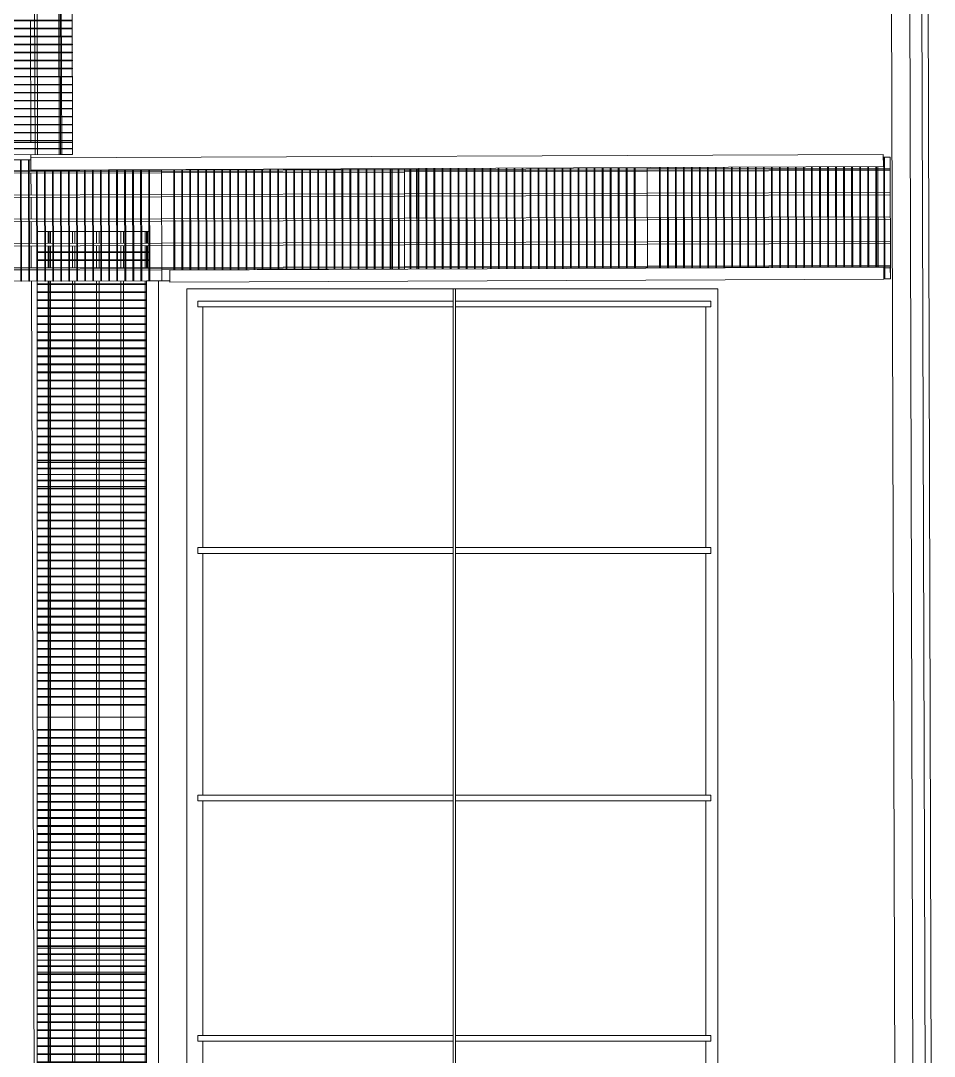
# Model space of a CAD drawing. Header units: metres. Extents: x 3 to 183, y -124 to 10.
# Drawn here: x 38.848 to 42.61, y -107.822 to -103.558 of the extents above; entities that cross this region are included whole.
import ezdxf

# ---------------------------------------------------------------- set-up
doc = ezdxf.new("R2010")
doc.units = ezdxf.units.M
for name, color, linetype, lineweight in [('A-FLOR-HRAL', 7, 'Continuous', 9), ('A-GENM', 7, 'Continuous', 9), ('A-WALL', 7, 'Continuous', 9), ('M-EQPM', 7, 'Continuous', 9)]:
    doc.layers.add(name, color=color, linetype=linetype, lineweight=lineweight)

# ---------------------------------------------------------------- blocks, each defined once
blk = doc.blocks.new('M_RVR_Grating - 0_50 x 1_00-V16-NFONDO-ESTANQUE EXT')
at = {"layer": 'A-GENM', "color": 253, "true_color": 0xaaaaaa}
for p, q in [((-0.45, 0.25), (-0.5, 0.25)), ((-0.5, 0.25), (-0.5, -0.2)), ((0.5, 0.25), (-0.5, 0.25)), ((-0.5, 0.25), (-0.5, 0.2)), ((-0.447, 0.25), (-0.45, 0.25)), ((-0.45, 0.25), (-0.45, -0.2)), ((-0.45, -0.2), (-0.45, 0.25)), ((-0.447, -0.2), (-0.447, 0.25)), ((-0.414, 0.25), (-0.417, 0.25)), ((-0.417, 0.25), (-0.417, -0.2)), ((-0.414, -0.2), (-0.414, 0.25)), ((-0.381, 0.25), (-0.384, 0.25)), ((-0.384, 0.25), (-0.384, -0.2)), ((-0.381, -0.2), (-0.381, 0.25)), ((-0.348, 0.25), (-0.351, 0.25)), ((-0.351, 0.25), (-0.351, -0.2)), ((-0.348, -0.2), (-0.348, 0.25)), ((-0.315, 0.25), (-0.318, 0.25)), ((-0.318, 0.25), (-0.318, -0.2)), ((-0.315, -0.2), (-0.315, 0.25)), ((-0.282, 0.25), (-0.285, 0.25)), ((-0.285, 0.25), (-0.285, -0.2)), ((-0.282, -0.2), (-0.282, 0.25)), ((-0.249, 0.25), (-0.252, 0.25)), ((-0.252, 0.25), (-0.252, -0.2)), ((-0.249, -0.2), (-0.249, 0.25)), ((-0.216, 0.25), (-0.219, 0.25)), ((-0.219, 0.25), (-0.219, -0.2)), ((-0.216, -0.2), (-0.216, 0.25)), ((-0.183, 0.25), (-0.186, 0.25)), ((-0.186, 0.25), (-0.186, -0.2)), ((-0.183, -0.2), (-0.183, 0.25)), ((-0.15, 0.25), (-0.153, 0.25)), ((-0.153, 0.25), (-0.153, -0.2)), ((-0.15, -0.2), (-0.15, 0.25)), ((-0.117, 0.25), (-0.12, 0.25)), ((-0.12, 0.25), (-0.12, -0.2)), ((-0.117, -0.2), (-0.117, 0.25)), ((-0.084, 0.25), (-0.087, 0.25)), ((-0.087, 0.25), (-0.087, -0.2)), ((-0.084, -0.2), (-0.084, 0.25)), ((-0.051, 0.25), (-0.054, 0.25)), ((-0.054, 0.25), (-0.054, -0.2)), ((-0.051, -0.2), (-0.051, 0.25)), ((-0.018, 0.25), (-0.021, 0.25)), ((-0.021, 0.25), (-0.021, -0.2)), ((-0.018, -0.2), (-0.018, 0.25)), ((0.015, 0.25), (0.012, 0.25)), ((0.012, 0.25), (0.012, -0.2)), ((0.015, -0.2), (0.015, 0.25)), ((0.048, 0.25), (0.045, 0.25)), ((0.045, 0.25), (0.045, -0.2)), ((0.048, -0.2), (0.048, 0.25)), ((0.081, 0.25), (0.078, 0.25)), ((0.078, 0.25), (0.078, -0.2)), ((0.081, -0.2), (0.081, 0.25)), ((0.114, 0.25), (0.111, 0.25)), ((0.111, 0.25), (0.111, -0.2)), ((0.114, -0.2), (0.114, 0.25)), ((0.147, 0.25), (0.144, 0.25)), ((0.144, 0.25), (0.144, -0.2)), ((0.147, -0.2), (0.147, 0.25)), ((0.18, 0.25), (0.177, 0.25)), ((0.177, 0.25), (0.177, -0.2)), ((0.18, -0.2), (0.18, 0.25)), ((0.213, 0.25), (0.21, 0.25)), ((0.21, 0.25), (0.21, -0.2)), ((0.213, -0.2), (0.213, 0.25)), ((0.246, 0.25), (0.243, 0.25)), ((0.243, 0.25), (0.243, -0.2)), ((0.246, -0.2), (0.246, 0.25)), ((0.279, 0.25), (0.276, 0.25)), ((0.276, 0.25), (0.276, -0.2)), ((0.279, -0.2), (0.279, 0.25)), ((0.312, 0.25), (0.309, 0.25)), ((0.309, 0.25), (0.309, -0.2)), ((0.312, -0.2), (0.312, 0.25)), ((0.345, 0.25), (0.342, 0.25)), ((0.342, 0.25), (0.342, -0.2)), ((0.345, -0.2), (0.345, 0.25)), ((0.378, 0.25), (0.375, 0.25)), ((0.375, 0.25), (0.375, -0.2)), ((0.378, -0.2), (0.378, 0.25)), ((0.411, 0.25), (0.408, 0.25)), ((0.408, 0.25), (0.408, -0.2)), ((0.411, -0.2), (0.411, 0.25)), ((0.444, 0.25), (0.441, 0.25)), ((0.441, 0.25), (0.441, -0.2)), ((0.444, -0.2), (0.444, 0.25)), ((0.5, 0.25), (0.45, 0.25)), ((0.45, 0.25), (0.45, -0.2)), ((0.477, 0.25), (0.474, 0.25)), ((0.474, 0.25), (0.474, -0.2)), ((0.477, -0.2), (0.477, 0.25)), ((0.5, -0.2), (0.5, 0.25)), ((0.5, 0.2), (0.5, 0.25)), ((0.5, 0.205), (-0.5, 0.205)), ((-0.5, 0.2), (0.5, 0.2)), ((-0.5, 0.195), (0.5, 0.195)), ((0.5, 0.105), (-0.5, 0.105)), ((-0.5, 0.095), (0.5, 0.095)), ((0.5, 0.005), (-0.5, 0.005)), ((-0.5, -0.005), (0.5, -0.005)), ((0.5, -0.095), (-0.5, -0.095)), ((-0.5, -0.105), (0.5, -0.105)), ((0.5, -0.195), (-0.5, -0.195))]:
    blk.add_line(p, q, dxfattribs=at)
blk = doc.blocks.new('M_RVR_Grating - 0_50 x 1_00-V17-NFONDO-ESTANQUE EXT')
at = {"layer": 'A-GENM', "color": 253, "true_color": 0xaaaaaa}
for p, q in [((-0.45, 0.25), (-0.5, 0.25)), ((-0.5, 0.25), (-0.5, -0.2)), ((0.5, 0.25), (-0.5, 0.25)), ((-0.5, 0.25), (-0.5, 0.2)), ((-0.447, 0.25), (-0.45, 0.25)), ((-0.45, 0.25), (-0.45, -0.2)), ((-0.45, -0.2), (-0.45, 0.25)), ((-0.447, -0.2), (-0.447, 0.25)), ((-0.414, 0.25), (-0.417, 0.25)), ((-0.417, 0.25), (-0.417, -0.2)), ((-0.414, -0.2), (-0.414, 0.25)), ((-0.381, 0.25), (-0.384, 0.25)), ((-0.384, 0.25), (-0.384, -0.2)), ((-0.381, -0.2), (-0.381, 0.25)), ((-0.348, 0.25), (-0.351, 0.25)), ((-0.351, 0.25), (-0.351, -0.2)), ((-0.348, -0.2), (-0.348, 0.25)), ((-0.315, 0.25), (-0.318, 0.25)), ((-0.318, 0.25), (-0.318, -0.2)), ((-0.315, -0.2), (-0.315, 0.25)), ((-0.282, 0.25), (-0.285, 0.25)), ((-0.285, 0.25), (-0.285, -0.2)), ((-0.282, -0.2), (-0.282, 0.25)), ((-0.249, 0.25), (-0.252, 0.25)), ((-0.252, 0.25), (-0.252, -0.2)), ((-0.249, -0.2), (-0.249, 0.25)), ((-0.216, 0.25), (-0.219, 0.25)), ((-0.219, 0.25), (-0.219, -0.2)), ((-0.216, -0.2), (-0.216, 0.25)), ((-0.183, 0.25), (-0.186, 0.25)), ((-0.186, 0.25), (-0.186, -0.2)), ((-0.183, -0.2), (-0.183, 0.25)), ((-0.15, 0.25), (-0.153, 0.25)), ((-0.153, 0.25), (-0.153, -0.2)), ((-0.15, -0.2), (-0.15, 0.25)), ((-0.117, 0.25), (-0.12, 0.25)), ((-0.12, 0.25), (-0.12, -0.2)), ((-0.117, -0.2), (-0.117, 0.25)), ((-0.084, 0.25), (-0.087, 0.25)), ((-0.087, 0.25), (-0.087, -0.2)), ((-0.084, -0.2), (-0.084, 0.25)), ((-0.051, 0.25), (-0.054, 0.25)), ((-0.054, 0.25), (-0.054, -0.2)), ((-0.051, -0.2), (-0.051, 0.25)), ((-0.018, 0.25), (-0.021, 0.25)), ((-0.021, 0.25), (-0.021, -0.2)), ((-0.018, -0.2), (-0.018, 0.25)), ((0.015, 0.25), (0.012, 0.25)), ((0.012, 0.25), (0.012, -0.2)), ((0.015, -0.2), (0.015, 0.25)), ((0.048, 0.25), (0.045, 0.25)), ((0.045, 0.25), (0.045, -0.2)), ((0.048, -0.2), (0.048, 0.25)), ((0.081, 0.25), (0.078, 0.25)), ((0.078, 0.25), (0.078, -0.2)), ((0.081, -0.2), (0.081, 0.25)), ((0.114, 0.25), (0.111, 0.25)), ((0.111, 0.25), (0.111, -0.2)), ((0.114, -0.2), (0.114, 0.25)), ((0.147, 0.25), (0.144, 0.25)), ((0.144, 0.25), (0.144, -0.2)), ((0.147, -0.2), (0.147, 0.25)), ((0.18, 0.25), (0.177, 0.25)), ((0.177, 0.25), (0.177, -0.2)), ((0.18, -0.2), (0.18, 0.25)), ((0.213, 0.25), (0.21, 0.25)), ((0.21, 0.25), (0.21, -0.2)), ((0.213, -0.2), (0.213, 0.25)), ((0.246, 0.25), (0.243, 0.25)), ((0.243, 0.25), (0.243, -0.2)), ((0.246, -0.2), (0.246, 0.25)), ((0.279, 0.25), (0.276, 0.25)), ((0.276, 0.25), (0.276, -0.2)), ((0.279, -0.2), (0.279, 0.25)), ((0.312, 0.25), (0.309, 0.25)), ((0.309, 0.25), (0.309, -0.2)), ((0.312, -0.2), (0.312, 0.25)), ((0.345, 0.25), (0.342, 0.25)), ((0.342, 0.25), (0.342, -0.2)), ((0.345, -0.2), (0.345, 0.25)), ((0.378, 0.25), (0.375, 0.25)), ((0.375, 0.25), (0.375, -0.2)), ((0.378, -0.2), (0.378, 0.25)), ((0.411, 0.25), (0.408, 0.25)), ((0.408, 0.25), (0.408, -0.2)), ((0.411, -0.2), (0.411, 0.25)), ((0.444, 0.25), (0.441, 0.25)), ((0.441, 0.25), (0.441, -0.2)), ((0.444, -0.2), (0.444, 0.25)), ((0.5, 0.25), (0.45, 0.25)), ((0.45, 0.25), (0.45, -0.2)), ((0.477, 0.25), (0.474, 0.25)), ((0.474, 0.25), (0.474, -0.2)), ((0.477, -0.2), (0.477, 0.25)), ((0.5, -0.2), (0.5, 0.25)), ((0.5, 0.2), (0.5, 0.25)), ((0.5, 0.205), (-0.5, 0.205)), ((-0.5, 0.2), (0.5, 0.2)), ((-0.5, 0.195), (0.5, 0.195)), ((0.5, 0.105), (-0.5, 0.105)), ((-0.5, 0.095), (0.5, 0.095)), ((0.5, 0.005), (-0.5, 0.005)), ((-0.5, -0.005), (0.5, -0.005)), ((0.5, -0.095), (-0.5, -0.095)), ((-0.5, -0.105), (0.5, -0.105)), ((0.5, -0.195), (-0.5, -0.195))]:
    blk.add_line(p, q, dxfattribs=at)
blk = doc.blocks.new('M_RVR_Grating - 0_50 x 1_00-V18-NFONDO-ESTANQUE EXT')
at = {"layer": 'A-GENM', "color": 253, "true_color": 0xaaaaaa}
for p, q in [((-0.5, 0.2), (-0.5, -0.25)), ((-0.5, 0.195), (0.5, 0.195)), ((-0.45, 0.2), (-0.45, -0.25)), ((-0.45, -0.25), (-0.45, 0.2)), ((-0.447, -0.25), (-0.447, 0.2)), ((-0.417, 0.2), (-0.417, -0.25)), ((-0.414, -0.25), (-0.414, 0.2)), ((-0.384, 0.2), (-0.384, -0.25)), ((-0.381, -0.25), (-0.381, 0.2)), ((-0.351, 0.2), (-0.351, -0.25)), ((-0.348, -0.25), (-0.348, 0.2)), ((-0.318, 0.2), (-0.318, -0.25)), ((-0.315, -0.25), (-0.315, 0.2)), ((-0.285, 0.2), (-0.285, -0.25)), ((-0.282, -0.25), (-0.282, 0.2)), ((-0.252, 0.2), (-0.252, -0.25)), ((-0.249, -0.25), (-0.249, 0.2)), ((-0.219, 0.2), (-0.219, -0.25)), ((-0.216, -0.25), (-0.216, 0.2)), ((-0.186, 0.2), (-0.186, -0.25)), ((-0.183, -0.25), (-0.183, 0.2)), ((-0.153, 0.2), (-0.153, -0.25)), ((-0.15, -0.25), (-0.15, 0.2)), ((-0.12, 0.2), (-0.12, -0.25)), ((-0.117, -0.25), (-0.117, 0.2)), ((-0.087, 0.2), (-0.087, -0.25)), ((-0.084, -0.25), (-0.084, 0.2)), ((-0.054, 0.2), (-0.054, -0.25)), ((-0.051, -0.25), (-0.051, 0.2)), ((-0.021, 0.2), (-0.021, -0.25)), ((-0.018, -0.25), (-0.018, 0.2)), ((0.012, 0.2), (0.012, -0.25)), ((0.015, -0.25), (0.015, 0.2)), ((0.045, 0.2), (0.045, -0.25)), ((0.048, -0.25), (0.048, 0.2)), ((0.078, 0.2), (0.078, -0.25)), ((0.081, -0.25), (0.081, 0.2)), ((0.111, 0.2), (0.111, -0.25)), ((0.114, -0.25), (0.114, 0.2)), ((0.144, 0.2), (0.144, -0.25)), ((0.147, -0.25), (0.147, 0.2)), ((0.177, 0.2), (0.177, -0.25)), ((0.18, -0.25), (0.18, 0.2)), ((0.21, 0.2), (0.21, -0.25)), ((0.213, -0.25), (0.213, 0.2)), ((0.243, 0.2), (0.243, -0.25)), ((0.246, -0.25), (0.246, 0.2)), ((0.276, 0.2), (0.276, -0.25)), ((0.279, -0.25), (0.279, 0.2)), ((0.309, 0.2), (0.309, -0.25)), ((0.312, -0.25), (0.312, 0.2)), ((0.342, 0.2), (0.342, -0.25)), ((0.345, -0.25), (0.345, 0.2)), ((0.375, 0.2), (0.375, -0.25)), ((0.378, -0.25), (0.378, 0.2)), ((0.408, 0.2), (0.408, -0.25)), ((0.411, -0.25), (0.411, 0.2)), ((0.441, 0.2), (0.441, -0.25)), ((0.444, -0.25), (0.444, 0.2)), ((0.45, 0.2), (0.45, -0.25)), ((0.474, 0.2), (0.474, -0.25)), ((0.477, -0.25), (0.477, 0.2)), ((0.5, -0.25), (0.5, 0.2)), ((0.5, 0.105), (-0.5, 0.105)), ((-0.5, 0.095), (0.5, 0.095)), ((0.5, 0.005), (-0.5, 0.005)), ((-0.5, -0.005), (0.5, -0.005)), ((0.5, -0.095), (-0.5, -0.095)), ((-0.5, -0.105), (0.5, -0.105)), ((0.5, -0.195), (-0.5, -0.195)), ((0.5, -0.2), (-0.5, -0.2)), ((-0.5, -0.2), (-0.5, -0.25)), ((-0.5, -0.205), (0.5, -0.205)), ((0.5, -0.25), (0.5, -0.2)), ((-0.5, -0.25), (-0.45, -0.25)), ((-0.5, -0.25), (0.5, -0.25)), ((-0.45, -0.25), (-0.447, -0.25)), ((-0.417, -0.25), (-0.414, -0.25)), ((-0.384, -0.25), (-0.381, -0.25)), ((-0.351, -0.25), (-0.348, -0.25)), ((-0.318, -0.25), (-0.315, -0.25)), ((-0.285, -0.25), (-0.282, -0.25)), ((-0.252, -0.25), (-0.249, -0.25)), ((-0.219, -0.25), (-0.216, -0.25)), ((-0.186, -0.25), (-0.183, -0.25)), ((-0.153, -0.25), (-0.15, -0.25)), ((-0.12, -0.25), (-0.117, -0.25)), ((-0.087, -0.25), (-0.084, -0.25)), ((-0.054, -0.25), (-0.051, -0.25)), ((-0.021, -0.25), (-0.018, -0.25)), ((0.012, -0.25), (0.015, -0.25)), ((0.045, -0.25), (0.048, -0.25)), ((0.078, -0.25), (0.081, -0.25)), ((0.111, -0.25), (0.114, -0.25)), ((0.144, -0.25), (0.147, -0.25)), ((0.177, -0.25), (0.18, -0.25)), ((0.21, -0.25), (0.213, -0.25)), ((0.243, -0.25), (0.246, -0.25)), ((0.276, -0.25), (0.279, -0.25)), ((0.309, -0.25), (0.312, -0.25)), ((0.342, -0.25), (0.345, -0.25)), ((0.375, -0.25), (0.378, -0.25)), ((0.408, -0.25), (0.411, -0.25)), ((0.441, -0.25), (0.444, -0.25)), ((0.45, -0.25), (0.5, -0.25)), ((0.474, -0.25), (0.477, -0.25))]:
    blk.add_line(p, q, dxfattribs=at)
blk = doc.blocks.new('M_RVR_Grating - 0_50 x 1_00-V19-NFONDO-ESTANQUE EXT')
at = {"layer": 'A-GENM', "color": 253, "true_color": 0xaaaaaa}
for p, q in [((-0.5, 0.21), (-0.5, 0.18)), ((-0.5, 0.21), (-0.5, 0.2)), ((-0.4524, 0.205), (-0.5, 0.205)), ((-0.5, 0.2), (-0.4524, 0.2)), ((-0.5, 0.195), (-0.4523, 0.195)), ((-0.5, 0.177), (-0.5, 0.147)), ((-0.3524, 0.205), (-0.4428, 0.205)), ((-0.4428, 0.2), (-0.3524, 0.2)), ((-0.4428, 0.195), (-0.3523, 0.195)), ((-0.417, 0.2102), (-0.417, 0.1802)), ((-0.417, 0.1772), (-0.417, 0.1472)), ((-0.414, 0.1802), (-0.414, 0.2102)), ((-0.414, 0.1472), (-0.414, 0.1772)), ((-0.384, 0.2103), (-0.384, 0.1803)), ((-0.384, 0.1773), (-0.384, 0.1473)), ((-0.381, 0.1803), (-0.381, 0.2103)), ((-0.381, 0.1473), (-0.381, 0.1773)), ((-0.2975, 0.195), (0.5, 0.195)), ((-0.285, 0.2), (-0.285, -0.25)), ((-0.282, -0.25), (-0.282, 0.2)), ((-0.252, 0.2), (-0.252, -0.25)), ((-0.249, -0.25), (-0.249, 0.2)), ((-0.219, 0.2), (-0.219, -0.25)), ((-0.216, -0.25), (-0.216, 0.2)), ((-0.186, 0.2), (-0.186, -0.25)), ((-0.183, -0.25), (-0.183, 0.2)), ((-0.153, 0.2), (-0.153, -0.25)), ((-0.15, -0.25), (-0.15, 0.2)), ((-0.12, 0.2), (-0.12, -0.25)), ((-0.117, -0.25), (-0.117, 0.2)), ((-0.087, 0.2), (-0.087, -0.25)), ((-0.084, -0.25), (-0.084, 0.2)), ((-0.054, 0.2), (-0.054, -0.25)), ((-0.051, -0.25), (-0.051, 0.2)), ((-0.021, 0.2), (-0.021, -0.25)), ((-0.018, -0.25), (-0.018, 0.2)), ((0.012, 0.2), (0.012, -0.25)), ((0.015, -0.25), (0.015, 0.2)), ((0.045, 0.2), (0.045, -0.25)), ((0.048, -0.25), (0.048, 0.2)), ((0.078, 0.2), (0.078, -0.25)), ((0.081, -0.25), (0.081, 0.2)), ((0.111, 0.2), (0.111, -0.25)), ((0.114, -0.25), (0.114, 0.2)), ((0.144, 0.2), (0.144, -0.25)), ((0.147, -0.25), (0.147, 0.2)), ((0.177, 0.2), (0.177, -0.25)), ((0.18, -0.25), (0.18, 0.2)), ((0.21, 0.2), (0.21, -0.25)), ((0.213, -0.25), (0.213, 0.2)), ((0.243, 0.2), (0.243, -0.25)), ((0.246, -0.25), (0.246, 0.2)), ((0.276, 0.2), (0.276, -0.25)), ((0.279, -0.25), (0.279, 0.2)), ((0.309, 0.2), (0.309, -0.25)), ((0.312, -0.25), (0.312, 0.2)), ((0.342, 0.2), (0.342, -0.25)), ((0.345, -0.25), (0.345, 0.2)), ((0.375, 0.2), (0.375, -0.25)), ((0.378, -0.25), (0.378, 0.2)), ((0.408, 0.2), (0.408, -0.25)), ((0.411, -0.25), (0.411, 0.2)), ((0.441, 0.2), (0.441, -0.25)), ((0.444, -0.25), (0.444, 0.2)), ((0.45, 0.2), (0.45, -0.25)), ((0.474, 0.2), (0.474, -0.25)), ((0.477, -0.25), (0.477, 0.2)), ((0.5, -0.25), (0.5, 0.2)), ((-0.5, 0.144), (-0.5, 0.114)), ((-0.417, 0.1442), (-0.417, 0.1142)), ((-0.414, 0.1142), (-0.414, 0.1442)), ((-0.384, 0.1443), (-0.384, 0.1143)), ((-0.381, 0.1143), (-0.381, 0.1443)), ((-0.5, 0.111), (-0.5, 0.081)), ((-0.452, 0.105), (-0.5, 0.105)), ((-0.5, 0.095), (-0.452, 0.095)), ((-0.352, 0.105), (-0.4425, 0.105)), ((-0.4425, 0.095), (-0.352, 0.095)), ((-0.417, 0.1112), (-0.417, 0.0812)), ((-0.414, 0.0812), (-0.414, 0.1112)), ((-0.384, 0.1113), (-0.384, 0.0813)), ((-0.381, 0.0813), (-0.381, 0.1113)), ((0.5, 0.105), (-0.2973, 0.105)), ((-0.2973, 0.095), (0.5, 0.095)), ((-0.5, 0.078), (-0.5, 0.048)), ((-0.5, 0.045), (-0.5, 0.015)), ((-0.417, 0.0782), (-0.417, 0.0482)), ((-0.417, 0.0452), (-0.417, 0.0152)), ((-0.414, 0.0482), (-0.414, 0.0782)), ((-0.414, 0.0152), (-0.414, 0.0452)), ((-0.384, 0.0783), (-0.384, 0.0483)), ((-0.384, 0.0453), (-0.384, 0.0153)), ((-0.381, 0.0483), (-0.381, 0.0783)), ((-0.381, 0.0153), (-0.381, 0.0453)), ((-0.5, 0.012), (-0.5, -0.018)), ((-0.4517, 0.005), (-0.5, 0.005)), ((-0.3517, 0.005), (-0.4423, 0.005)), ((-0.417, 0.0122), (-0.417, -0.0178)), ((-0.414, -0.0178), (-0.414, 0.0122)), ((-0.384, 0.0123), (-0.384, -0.0177)), ((-0.381, -0.0177), (-0.381, 0.0123)), ((0.5, 0.005), (-0.297, 0.005)), ((-0.5, -0.005), (-0.4517, -0.005)), ((-0.5, -0.021), (-0.5, -0.051)), ((-0.4423, -0.005), (-0.3517, -0.005)), ((-0.417, -0.0208), (-0.417, -0.0508)), ((-0.414, -0.0508), (-0.414, -0.0208)), ((-0.384, -0.0207), (-0.384, -0.0507)), ((-0.381, -0.0507), (-0.381, -0.0207)), ((-0.297, -0.005), (0.5, -0.005)), ((-0.5, -0.054), (-0.5, -0.084)), ((-0.417, -0.0538), (-0.417, -0.0838)), ((-0.414, -0.0838), (-0.414, -0.0538)), ((-0.384, -0.0537), (-0.384, -0.0837)), ((-0.381, -0.0837), (-0.381, -0.0537)), ((-0.5, -0.087), (-0.5, -0.117)), ((-0.4514, -0.095), (-0.5, -0.095)), ((-0.5, -0.105), (-0.4514, -0.105)), ((-0.5, -0.12), (-0.5, -0.15)), ((-0.3514, -0.095), (-0.4421, -0.095)), ((-0.4421, -0.105), (-0.3514, -0.105)), ((-0.417, -0.0868), (-0.417, -0.1168)), ((-0.417, -0.1198), (-0.417, -0.1498)), ((-0.414, -0.1168), (-0.414, -0.0868)), ((-0.414, -0.1498), (-0.414, -0.1198)), ((-0.384, -0.0867), (-0.384, -0.1167)), ((-0.384, -0.1197), (-0.384, -0.1497)), ((-0.381, -0.1167), (-0.381, -0.0867)), ((-0.381, -0.1497), (-0.381, -0.1197)), ((0.5, -0.095), (-0.2967, -0.095)), ((-0.2967, -0.105), (0.5, -0.105)), ((-0.5, -0.153), (-0.5, -0.183)), ((-0.417, -0.1528), (-0.417, -0.1828)), ((-0.414, -0.1828), (-0.414, -0.1528)), ((-0.384, -0.1527), (-0.384, -0.1827)), ((-0.381, -0.1827), (-0.381, -0.1527)), ((-0.5, -0.186), (-0.5, -0.216)), ((-0.4511, -0.195), (-0.5, -0.195)), ((-0.451, -0.2), (-0.5, -0.2)), ((-0.5, -0.2), (-0.5, -0.216)), ((-0.5, -0.205), (-0.4513, -0.205)), ((-0.3511, -0.195), (-0.4419, -0.195)), ((-0.351, -0.2), (-0.4418, -0.2)), ((-0.4416, -0.205), (-0.3513, -0.205)), ((-0.417, -0.1858), (-0.417, -0.2158)), ((-0.414, -0.2158), (-0.414, -0.1858)), ((-0.384, -0.1857), (-0.384, -0.2157)), ((-0.381, -0.2157), (-0.381, -0.1857)), ((0.5, -0.195), (-0.2965, -0.195)), ((0.5, -0.2), (-0.2964, -0.2)), ((-0.2964, -0.205), (0.5, -0.205)), ((0.5, -0.25), (0.5, -0.2)), ((-0.5, -0.219), (-0.5, -0.249)), ((-0.5, -0.219), (-0.5, -0.249)), ((-0.417, -0.2188), (-0.417, -0.2488)), ((-0.414, -0.2488), (-0.414, -0.2188)), ((-0.384, -0.2187), (-0.384, -0.2487)), ((-0.381, -0.2487), (-0.381, -0.2187)), ((-0.2963, -0.25), (0.5, -0.25)), ((-0.285, -0.25), (-0.282, -0.25)), ((-0.252, -0.25), (-0.249, -0.25)), ((-0.219, -0.25), (-0.216, -0.25)), ((-0.186, -0.25), (-0.183, -0.25)), ((-0.153, -0.25), (-0.15, -0.25)), ((-0.12, -0.25), (-0.117, -0.25)), ((-0.087, -0.25), (-0.084, -0.25)), ((-0.054, -0.25), (-0.051, -0.25)), ((-0.021, -0.25), (-0.018, -0.25)), ((0.012, -0.25), (0.015, -0.25)), ((0.045, -0.25), (0.048, -0.25)), ((0.078, -0.25), (0.081, -0.25)), ((0.111, -0.25), (0.114, -0.25)), ((0.144, -0.25), (0.147, -0.25)), ((0.177, -0.25), (0.18, -0.25)), ((0.21, -0.25), (0.213, -0.25)), ((0.243, -0.25), (0.246, -0.25)), ((0.276, -0.25), (0.279, -0.25)), ((0.309, -0.25), (0.312, -0.25)), ((0.342, -0.25), (0.345, -0.25)), ((0.375, -0.25), (0.378, -0.25)), ((0.408, -0.25), (0.411, -0.25)), ((0.441, -0.25), (0.444, -0.25)), ((0.45, -0.25), (0.5, -0.25)), ((0.474, -0.25), (0.477, -0.25))]:
    blk.add_line(p, q, dxfattribs=at)
blk = doc.blocks.new('Railing - Railing-2148970-NFONDO-ESTANQUE EXT')
at = {"layer": 'A-FLOR-HRAL'}
for p, q in [((-114.1014, -64.7673), (-116.7428, -71.4973)), ((-116.6962, -71.5156), (-114.0549, -64.7856))]:
    blk.add_line(p, q, dxfattribs=at)
blk = doc.blocks.new('M_RVR_Grating - 0_50 x 1_00-V20-NFONDO-ESTANQUE EXT')
at = {"layer": 'A-GENM', "color": 253, "true_color": 0xaaaaaa}
for p, q in [((0.5, 0.25), (0.4726, 0.25)), ((0.5, 0.25), (0.4726, 0.25)), ((0.474, 0.25), (0.474, -0.25)), ((0.477, 0.25), (0.474, 0.25)), ((0.477, -0.25), (0.477, 0.25)), ((0.5, -0.25), (0.5, 0.25)), ((0.5, 0.2), (0.5, 0.25)), ((-0.5, 0.2106), (-0.5, -0.1994)), ((-0.5, 0.2106), (-0.5, 0.2)), ((0.5, 0.205), (-0.5, 0.205)), ((-0.5, 0.2), (0.5, 0.2)), ((-0.5, 0.195), (0.5, 0.195)), ((-0.45, 0.2109), (-0.45, -0.1995)), ((-0.45, -0.1995), (-0.45, 0.2109)), ((-0.447, -0.1996), (-0.447, 0.2109)), ((-0.417, 0.211), (-0.417, -0.1996)), ((-0.414, -0.1996), (-0.414, 0.211)), ((-0.384, 0.211), (-0.384, -0.1997)), ((-0.381, -0.1997), (-0.381, 0.211)), ((-0.351, 0.211), (-0.351, -0.2031)), ((-0.348, -0.2031), (-0.348, 0.211)), ((-0.318, 0.2111), (-0.318, -0.1999)), ((-0.315, -0.1999), (-0.315, 0.2111)), ((-0.285, 0.2111), (-0.285, -0.2)), ((-0.282, -0.2), (-0.282, 0.2111)), ((-0.252, 0.2112), (-0.252, -0.2)), ((-0.249, -0.2), (-0.249, 0.2112)), ((-0.219, 0.2112), (-0.219, -0.2)), ((-0.216, -0.2), (-0.216, 0.2112)), ((-0.186, 0.2112), (-0.186, -0.2)), ((-0.183, -0.2), (-0.183, 0.2112)), ((-0.153, 0.2113), (-0.153, -0.2)), ((-0.15, -0.2), (-0.15, 0.2113)), ((-0.12, 0.2113), (-0.12, -0.2)), ((-0.117, -0.2), (-0.117, 0.2113)), ((-0.087, 0.2113), (-0.087, -0.2)), ((-0.084, -0.2), (-0.084, 0.2113)), ((-0.054, 0.2114), (-0.054, -0.2)), ((-0.051, -0.2), (-0.051, 0.2114)), ((-0.021, 0.2114), (-0.021, -0.2)), ((-0.018, -0.2), (-0.018, 0.2114)), ((0.012, 0.2115), (0.012, -0.2)), ((0.015, -0.2), (0.015, 0.2115)), ((0.045, 0.2115), (0.045, -0.2)), ((0.048, -0.2), (0.048, 0.2115)), ((0.078, 0.2115), (0.078, -0.2)), ((0.081, -0.2), (0.081, 0.2115)), ((0.111, 0.2116), (0.111, -0.2)), ((0.114, -0.2), (0.114, 0.2116)), ((0.144, 0.2116), (0.144, -0.2025)), ((0.147, -0.2025), (0.147, 0.2116)), ((0.177, 0.2116), (0.177, -0.2013)), ((0.18, -0.2013), (0.18, 0.2117)), ((0.21, 0.2117), (0.21, -0.2014)), ((0.213, -0.2014), (0.213, 0.2117)), ((0.243, 0.2117), (0.243, -0.2015)), ((0.246, -0.2015), (0.246, 0.2117)), ((0.276, 0.2118), (0.276, -0.2016)), ((0.279, -0.2016), (0.279, 0.2118)), ((0.309, 0.2118), (0.309, -0.2017)), ((0.312, -0.2017), (0.312, 0.2118)), ((0.342, 0.2118), (0.342, -0.2018)), ((0.345, -0.2018), (0.345, 0.2118)), ((0.375, 0.2119), (0.375, -0.2019)), ((0.378, -0.2019), (0.378, 0.2119)), ((0.408, 0.2119), (0.408, -0.202)), ((0.411, -0.202), (0.411, 0.2119)), ((0.441, 0.212), (0.441, -0.202)), ((0.444, -0.202), (0.444, 0.212)), ((0.45, 0.212), (0.45, -0.202)), ((0.5, 0.105), (-0.5, 0.105)), ((-0.5, 0.095), (0.5, 0.095)), ((0.5, 0.005), (-0.5, 0.005)), ((-0.5, -0.005), (0.5, -0.005)), ((0.5, -0.095), (-0.5, -0.095)), ((-0.5, -0.105), (0.5, -0.105)), ((0.5, -0.195), (-0.5, -0.195)), ((-0.5, -0.1994), (-0.5, -0.2)), ((-0.5, -0.2), (-0.5, -0.2033)), ((0.5, -0.2), (-0.5, -0.2)), ((-0.5, -0.2), (-0.5, -0.2033)), ((-0.45, -0.1999), (-0.45, -0.2032)), ((-0.45, -0.2032), (-0.45, -0.1999)), ((-0.447, -0.2032), (-0.447, -0.1999)), ((-0.417, -0.1999), (-0.417, -0.2032)), ((-0.414, -0.2032), (-0.414, -0.1999)), ((-0.384, -0.1998), (-0.384, -0.2031)), ((-0.381, -0.2031), (-0.381, -0.1998)), ((-0.318, -0.2), (-0.318, -0.2033)), ((-0.315, -0.2033), (-0.315, -0.2)), ((-0.285, -0.2), (-0.285, -0.2032)), ((-0.282, -0.2032), (-0.282, -0.2)), ((-0.252, -0.2001), (-0.252, -0.2032)), ((-0.249, -0.2032), (-0.249, -0.2001)), ((-0.219, -0.2002), (-0.219, -0.2031)), ((-0.216, -0.2031), (-0.216, -0.2002)), ((-0.186, -0.2003), (-0.186, -0.203)), ((-0.183, -0.203), (-0.183, -0.2003)), ((-0.153, -0.2004), (-0.153, -0.203)), ((-0.15, -0.203), (-0.15, -0.2004)), ((-0.12, -0.2005), (-0.12, -0.2029)), ((-0.117, -0.2029), (-0.117, -0.2005)), ((-0.087, -0.2006), (-0.087, -0.2029)), ((-0.084, -0.2029), (-0.084, -0.2006)), ((-0.054, -0.2007), (-0.054, -0.2028)), ((-0.051, -0.2028), (-0.051, -0.2007)), ((-0.021, -0.2008), (-0.021, -0.2028)), ((-0.018, -0.2028), (-0.018, -0.2008)), ((0.012, -0.2008), (0.012, -0.2027)), ((0.015, -0.2027), (0.015, -0.2009)), ((0.045, -0.2009), (0.045, -0.2027)), ((0.048, -0.2026), (0.048, -0.2009)), ((0.078, -0.201), (0.078, -0.2026)), ((0.081, -0.2026), (0.081, -0.201)), ((0.111, -0.2011), (0.111, -0.2025)), ((0.114, -0.2025), (0.114, -0.2011)), ((0.4732, -0.205), (0.5, -0.205)), ((0.5, -0.25), (0.5, -0.2)), ((0.4733, -0.25), (0.5, -0.25)), ((0.4733, -0.25), (0.5, -0.25)), ((0.474, -0.25), (0.477, -0.25))]:
    blk.add_line(p, q, dxfattribs=at)
blk = doc.blocks.new('M_RVR_Grating - 0_50 x 1_00-V21-NFONDO-ESTANQUE EXT')
at = {"layer": 'A-GENM', "color": 253, "true_color": 0xaaaaaa}
for p, q in [((-0.5, 0.2033), (-0.5, 0.2)), ((-0.5, 0.2033), (-0.5, 0.2)), ((-0.5, 0.2), (-0.5, 0.1994)), ((-0.5, 0.2), (0.5, 0.2)), ((-0.5, 0.1994), (-0.5, -0.2106)), ((-0.5, 0.195), (0.5, 0.195)), ((-0.45, 0.2034), (-0.45, 0.1999)), ((-0.45, 0.1999), (-0.45, 0.2034)), ((-0.45, 0.1993), (-0.45, -0.2106)), ((-0.45, -0.2106), (-0.45, 0.1993)), ((-0.447, 0.1999), (-0.447, 0.2034)), ((-0.447, -0.2106), (-0.447, 0.1993)), ((-0.417, 0.2034), (-0.417, 0.1999)), ((-0.417, 0.1992), (-0.417, -0.2105)), ((-0.414, 0.1999), (-0.414, 0.2034)), ((-0.414, -0.2105), (-0.414, 0.1992)), ((-0.384, 0.2035), (-0.384, 0.1998)), ((-0.384, 0.1991), (-0.384, -0.2105)), ((-0.381, 0.1998), (-0.381, 0.2035)), ((-0.381, -0.2105), (-0.381, 0.1991)), ((-0.351, 0.2035), (-0.351, 0.1998)), ((-0.351, 0.199), (-0.351, -0.2104)), ((-0.348, 0.1998), (-0.348, 0.2035)), ((-0.348, -0.2104), (-0.348, 0.199)), ((-0.318, 0.2035), (-0.318, 0.2)), ((-0.318, 0.1989), (-0.318, -0.2104)), ((-0.315, 0.2), (-0.315, 0.2036)), ((-0.315, -0.2104), (-0.315, 0.1989)), ((-0.285, 0.2036), (-0.285, -0.2103)), ((-0.282, -0.2103), (-0.282, 0.2036)), ((-0.252, 0.2036), (-0.252, -0.2103)), ((-0.249, -0.2103), (-0.249, 0.2036)), ((-0.219, 0.2037), (-0.219, -0.2102)), ((-0.216, -0.2102), (-0.216, 0.2037)), ((-0.186, 0.2037), (-0.186, -0.2102)), ((-0.183, -0.2102), (-0.183, 0.2037)), ((-0.153, 0.2038), (-0.153, -0.2101)), ((-0.15, -0.2101), (-0.15, 0.2038)), ((-0.12, 0.2038), (-0.12, -0.2101)), ((-0.117, -0.2101), (-0.117, 0.2038)), ((-0.087, 0.2039), (-0.087, -0.21)), ((-0.084, -0.21), (-0.084, 0.2039)), ((-0.054, 0.2039), (-0.054, -0.21)), ((-0.051, -0.21), (-0.051, 0.2039)), ((-0.021, 0.204), (-0.021, -0.21)), ((-0.018, -0.21), (-0.018, 0.204)), ((0.012, 0.204), (0.012, -0.2099)), ((0.015, -0.2099), (0.015, 0.204)), ((0.045, 0.2041), (0.045, -0.2099)), ((0.048, -0.2099), (0.048, 0.2041)), ((0.078, 0.2041), (0.078, -0.2098)), ((0.081, -0.2098), (0.081, 0.2041)), ((0.111, 0.2042), (0.111, -0.2098)), ((0.114, -0.2098), (0.114, 0.2042)), ((0.144, 0.2042), (0.144, -0.2097)), ((0.147, -0.2097), (0.147, 0.2042)), ((0.177, 0.2042), (0.177, -0.2097)), ((0.18, -0.2097), (0.18, 0.2042)), ((0.21, 0.2043), (0.21, -0.2096)), ((0.213, -0.2096), (0.213, 0.2043)), ((0.243, 0.2043), (0.243, -0.2096)), ((0.246, -0.2096), (0.246, 0.2043)), ((0.276, 0.2044), (0.276, -0.2095)), ((0.279, -0.2095), (0.279, 0.2044)), ((0.309, 0.2044), (0.309, -0.2095)), ((0.312, -0.2095), (0.312, 0.2044)), ((0.342, 0.2045), (0.342, -0.2094)), ((0.345, -0.2094), (0.345, 0.2045)), ((0.375, 0.2045), (0.375, -0.2094)), ((0.378, -0.2094), (0.378, 0.2045)), ((0.408, 0.2046), (0.408, -0.2094)), ((0.411, -0.2093), (0.411, 0.2046)), ((0.441, 0.2046), (0.441, -0.2093)), ((0.444, -0.2093), (0.444, 0.2046)), ((0.45, 0.2046), (0.45, -0.2093)), ((0.474, 0.2047), (0.474, -0.2093)), ((0.477, -0.2093), (0.477, 0.2047)), ((0.5, -0.2092), (0.5, 0.2047)), ((0.5, 0.2), (0.5, 0.2047)), ((0.5, 0.105), (-0.5, 0.105)), ((-0.5, 0.095), (0.5, 0.095)), ((0.5, 0.005), (-0.5, 0.005)), ((-0.5, -0.005), (0.5, -0.005)), ((0.5, -0.095), (-0.5, -0.095)), ((-0.5, -0.105), (0.5, -0.105)), ((0.5, -0.195), (-0.5, -0.195)), ((0.5, -0.2), (-0.5, -0.2)), ((-0.5, -0.2), (-0.5, -0.2106)), ((-0.5, -0.205), (0.5, -0.205)), ((0.5, -0.2092), (0.5, -0.2))]:
    blk.add_line(p, q, dxfattribs=at)
blk = doc.blocks.new('M_RVR_Grating - 0_50 x 1_00-V22-NFONDO-ESTANQUE EXT')
at = {"layer": 'A-GENM', "color": 253, "true_color": 0xaaaaaa}
for p, q in [((-0.4864, 0.25), (-0.5, 0.25)), ((-0.5, 0.25), (-0.5, -0.2078)), ((-0.4864, 0.25), (-0.5, 0.25)), ((-0.5, 0.25), (-0.5, 0.2)), ((-0.45, 0.2499), (-0.45, -0.2078)), ((-0.45, -0.2078), (-0.45, 0.2499)), ((-0.447, -0.2077), (-0.447, 0.2499)), ((0.1137, 0.25), (-0.4364, 0.25)), ((-0.414, 0.25), (-0.417, 0.25)), ((-0.417, 0.25), (-0.417, -0.2077)), ((-0.414, -0.2077), (-0.414, 0.25)), ((-0.381, 0.25), (-0.384, 0.25)), ((-0.384, 0.25), (-0.384, -0.2077)), ((-0.381, -0.2077), (-0.381, 0.25)), ((-0.348, 0.25), (-0.351, 0.25)), ((-0.351, 0.25), (-0.351, -0.2076)), ((-0.348, -0.2076), (-0.348, 0.25)), ((-0.315, 0.25), (-0.318, 0.25)), ((-0.318, 0.25), (-0.318, -0.2076)), ((-0.315, -0.2076), (-0.315, 0.25)), ((-0.282, 0.25), (-0.285, 0.25)), ((-0.285, 0.25), (-0.285, -0.2075)), ((-0.282, -0.2075), (-0.282, 0.25)), ((-0.249, 0.25), (-0.252, 0.25)), ((-0.252, 0.25), (-0.252, -0.2075)), ((-0.249, -0.2075), (-0.249, 0.25)), ((-0.216, 0.25), (-0.219, 0.25)), ((-0.219, 0.25), (-0.219, -0.2074)), ((-0.216, -0.2074), (-0.216, 0.25)), ((-0.183, 0.25), (-0.186, 0.25)), ((-0.186, 0.25), (-0.186, -0.2074)), ((-0.183, -0.2074), (-0.183, 0.25)), ((-0.15, 0.25), (-0.153, 0.25)), ((-0.153, 0.25), (-0.153, -0.2073)), ((-0.15, -0.2073), (-0.15, 0.25)), ((-0.117, 0.25), (-0.12, 0.25)), ((-0.12, 0.25), (-0.12, -0.2073)), ((-0.117, -0.2073), (-0.117, 0.25)), ((-0.084, 0.25), (-0.087, 0.25)), ((-0.087, 0.25), (-0.087, -0.2072)), ((-0.084, -0.2072), (-0.084, 0.25)), ((-0.051, 0.25), (-0.054, 0.25)), ((-0.054, 0.25), (-0.054, -0.2072)), ((-0.051, -0.2072), (-0.051, 0.25)), ((-0.018, 0.25), (-0.021, 0.25)), ((-0.021, 0.25), (-0.021, -0.2071)), ((-0.018, -0.2071), (-0.018, 0.25)), ((0.015, 0.25), (0.012, 0.25)), ((0.012, 0.25), (0.012, -0.2071)), ((0.015, -0.2071), (0.015, 0.25)), ((0.048, 0.25), (0.045, 0.25)), ((0.045, 0.25), (0.045, -0.25)), ((0.048, -0.25), (0.048, 0.25)), ((0.081, 0.25), (0.078, 0.25)), ((0.078, 0.25), (0.078, -0.25)), ((0.081, -0.25), (0.081, 0.25)), ((0.1137, 0.25), (0.111, 0.25)), ((0.111, 0.25), (0.111, -0.25)), ((0.114, -0.25), (0.114, 0.2499)), ((0.144, 0.2499), (0.144, -0.25)), ((0.147, -0.25), (0.147, 0.2499)), ((0.1873, 0.25), (0.1637, 0.25)), ((0.18, 0.25), (0.177, 0.25)), ((0.177, 0.25), (0.177, -0.25)), ((0.18, -0.25), (0.18, 0.25)), ((0.5, 0.205), (-0.5, 0.205)), ((-0.5, 0.2), (0.5, 0.2)), ((-0.5, 0.195), (0.5, 0.195)), ((0.21, 0.207), (0.21, -0.207)), ((0.213, -0.207), (0.213, 0.207)), ((0.243, 0.207), (0.243, -0.207)), ((0.246, -0.207), (0.246, 0.207)), ((0.276, 0.207), (0.276, -0.207)), ((0.279, -0.207), (0.279, 0.207)), ((0.309, 0.207), (0.309, -0.207)), ((0.312, -0.207), (0.312, 0.207)), ((0.342, 0.207), (0.342, -0.207)), ((0.345, -0.207), (0.345, 0.207)), ((0.375, 0.207), (0.375, -0.207)), ((0.378, -0.207), (0.378, 0.207)), ((0.408, 0.207), (0.408, -0.207)), ((0.411, -0.207), (0.411, 0.207)), ((0.441, 0.207), (0.441, -0.207)), ((0.444, -0.207), (0.444, 0.207)), ((0.45, 0.207), (0.45, -0.207)), ((0.474, 0.207), (0.474, -0.207)), ((0.477, -0.207), (0.477, 0.207)), ((0.5, -0.207), (0.5, 0.207)), ((0.5, 0.2), (0.5, 0.207)), ((0.5, 0.105), (-0.5, 0.105)), ((-0.5, 0.095), (0.5, 0.095)), ((0.5, 0.005), (-0.5, 0.005)), ((-0.5, -0.005), (0.5, -0.005)), ((0.5, -0.095), (-0.5, -0.095)), ((-0.5, -0.105), (0.5, -0.105)), ((0.5, -0.195), (-0.5, -0.195)), ((0.5, -0.2), (-0.5, -0.2)), ((-0.5, -0.2), (-0.5, -0.2078)), ((-0.5, -0.205), (0.5, -0.205)), ((0.5, -0.207), (0.5, -0.2)), ((0.038, -0.25), (0.1873, -0.25)), ((0.045, -0.25), (0.048, -0.25)), ((0.078, -0.25), (0.081, -0.25)), ((0.111, -0.25), (0.114, -0.25)), ((0.144, -0.25), (0.147, -0.25)), ((0.177, -0.25), (0.18, -0.25))]:
    blk.add_line(p, q, dxfattribs=at)
blk = doc.blocks.new('M_RVR_Grating - 0_50 x 1_00-V23-NFONDO-ESTANQUE EXT')
at = {"layer": 'A-GENM', "color": 253, "true_color": 0xaaaaaa}
for p, q in [((-0.5, 0.2078), (-0.5, -0.25)), ((-0.5, 0.2078), (-0.5, 0.2)), ((0.5, 0.205), (-0.5, 0.205)), ((-0.5, 0.2), (0.5, 0.2)), ((-0.5, 0.195), (0.5, 0.195)), ((-0.45, 0.2079), (-0.45, -0.206)), ((-0.45, -0.206), (-0.45, 0.2079)), ((-0.447, -0.206), (-0.447, 0.2079)), ((-0.417, 0.2079), (-0.417, -0.206)), ((-0.414, -0.206), (-0.414, 0.2079)), ((-0.384, 0.208), (-0.384, -0.2059)), ((-0.381, -0.2059), (-0.381, 0.208)), ((-0.351, 0.208), (-0.351, -0.2059)), ((-0.348, -0.2059), (-0.348, 0.208)), ((-0.318, 0.2081), (-0.318, -0.2058)), ((-0.315, -0.2058), (-0.315, 0.2081)), ((-0.285, 0.2081), (-0.285, -0.2058)), ((-0.282, -0.2058), (-0.282, 0.2081)), ((-0.252, 0.2082), (-0.252, -0.2058)), ((-0.249, -0.2057), (-0.249, 0.2082)), ((-0.219, 0.2082), (-0.219, -0.2057)), ((-0.216, -0.2057), (-0.216, 0.2082)), ((-0.186, 0.2083), (-0.186, -0.2057)), ((-0.183, -0.2057), (-0.183, 0.2083)), ((-0.153, 0.2083), (-0.153, -0.2056)), ((-0.15, -0.2056), (-0.15, 0.2083)), ((-0.12, 0.2084), (-0.12, -0.2056)), ((-0.117, -0.2056), (-0.117, 0.2084)), ((-0.087, 0.2084), (-0.087, -0.2055)), ((-0.084, -0.2055), (-0.084, 0.2084)), ((-0.054, 0.2084), (-0.054, -0.2055)), ((-0.051, -0.2055), (-0.051, 0.2085)), ((-0.021, 0.2085), (-0.021, -0.2054)), ((-0.018, -0.2054), (-0.018, 0.2085)), ((0.012, 0.2085), (0.012, -0.2054)), ((0.015, -0.2054), (0.015, 0.2085)), ((0.045, 0.2086), (0.045, -0.2053)), ((0.048, -0.2053), (0.048, 0.2086)), ((0.078, 0.2086), (0.078, -0.2053)), ((0.081, -0.2053), (0.081, 0.2086)), ((0.111, 0.2087), (0.111, -0.2052)), ((0.114, -0.2052), (0.114, 0.2087)), ((0.144, 0.2087), (0.144, -0.2052)), ((0.147, -0.2052), (0.147, 0.2087)), ((0.177, 0.2088), (0.177, -0.2052)), ((0.18, -0.2051), (0.18, 0.2088)), ((0.21, 0.2088), (0.21, -0.2051)), ((0.213, -0.2051), (0.213, 0.2088)), ((0.243, 0.2089), (0.243, -0.2051)), ((0.246, -0.2051), (0.246, 0.2089)), ((0.276, 0.2089), (0.276, -0.205)), ((0.279, -0.205), (0.279, 0.2089)), ((0.309, 0.209), (0.309, -0.205)), ((0.312, -0.205), (0.312, 0.209)), ((0.342, 0.209), (0.342, -0.2049)), ((0.345, -0.2049), (0.345, 0.209)), ((0.375, 0.209), (0.375, -0.2049)), ((0.378, -0.2049), (0.378, 0.2091)), ((0.408, 0.2091), (0.408, -0.2048)), ((0.411, -0.2048), (0.411, 0.2091)), ((0.441, 0.2091), (0.441, -0.2048)), ((0.444, -0.2048), (0.444, 0.2091)), ((0.45, 0.2092), (0.45, -0.2048)), ((0.474, 0.2092), (0.474, -0.2047)), ((0.477, -0.2047), (0.477, 0.2092)), ((0.5, -0.2047), (0.5, 0.2092)), ((0.5, 0.2), (0.5, 0.2092)), ((0.5, 0.105), (-0.5, 0.105)), ((-0.5, 0.095), (0.5, 0.095)), ((0.5, 0.005), (-0.5, 0.005)), ((-0.5, -0.005), (0.5, -0.005)), ((0.5, -0.095), (-0.5, -0.095)), ((-0.5, -0.105), (0.5, -0.105)), ((0.5, -0.195), (-0.5, -0.195)), ((0.5, -0.2), (-0.5, -0.2)), ((-0.5, -0.2), (-0.5, -0.25)), ((-0.5, -0.205), (0.2842, -0.205)), ((0.5, -0.2047), (0.5, -0.2)), ((-0.5, -0.25), (-0.4671, -0.25)), ((-0.5, -0.25), (-0.4671, -0.25))]:
    blk.add_line(p, q, dxfattribs=at)
blk = doc.blocks.new('M_RVR_Grating - 0_50 x 1_00-V33-NFONDO-ESTANQUE EXT')
at = {"layer": 'A-GENM', "color": 253, "true_color": 0xaaaaaa}
for p, q in [((-0.45, 0.25), (-0.5, 0.25)), ((-0.5, 0.25), (-0.5, -0.25)), ((0.5, 0.25), (-0.5, 0.25)), ((-0.5, 0.25), (-0.5, 0.2)), ((-0.447, 0.25), (-0.45, 0.25)), ((-0.45, 0.25), (-0.45, -0.25)), ((-0.45, -0.25), (-0.45, 0.25)), ((-0.447, -0.25), (-0.447, 0.25)), ((-0.414, 0.25), (-0.417, 0.25)), ((-0.417, 0.25), (-0.417, -0.25)), ((-0.414, -0.25), (-0.414, 0.25)), ((-0.381, 0.25), (-0.384, 0.25)), ((-0.384, 0.25), (-0.384, -0.0989)), ((-0.381, -0.0989), (-0.381, 0.25)), ((-0.348, 0.25), (-0.351, 0.25)), ((-0.351, 0.25), (-0.351, -0.099)), ((-0.348, -0.099), (-0.348, 0.25)), ((-0.315, 0.25), (-0.318, 0.25)), ((-0.318, 0.25), (-0.318, -0.25)), ((-0.315, -0.25), (-0.315, 0.25)), ((-0.282, 0.25), (-0.285, 0.25)), ((-0.285, 0.25), (-0.285, -0.25)), ((-0.282, -0.25), (-0.282, 0.25)), ((-0.249, 0.25), (-0.252, 0.25)), ((-0.252, 0.25), (-0.252, -0.25)), ((-0.249, -0.25), (-0.249, 0.25)), ((-0.216, 0.25), (-0.219, 0.25)), ((-0.219, 0.25), (-0.219, -0.25)), ((-0.216, -0.25), (-0.216, 0.25)), ((-0.183, 0.25), (-0.186, 0.25)), ((-0.186, 0.25), (-0.186, -0.25)), ((-0.183, -0.25), (-0.183, 0.25)), ((-0.15, 0.25), (-0.153, 0.25)), ((-0.153, 0.25), (-0.153, -0.25)), ((-0.15, -0.25), (-0.15, 0.25)), ((-0.117, 0.25), (-0.12, 0.25)), ((-0.12, 0.25), (-0.12, -0.25)), ((-0.117, -0.25), (-0.117, 0.25)), ((-0.084, 0.25), (-0.087, 0.25)), ((-0.087, 0.25), (-0.087, -0.25)), ((-0.084, -0.25), (-0.084, 0.25)), ((-0.051, 0.25), (-0.054, 0.25)), ((-0.054, 0.25), (-0.054, -0.25)), ((-0.051, -0.25), (-0.051, 0.25)), ((-0.018, 0.25), (-0.021, 0.25)), ((-0.021, 0.25), (-0.021, -0.25)), ((-0.018, -0.25), (-0.018, 0.25)), ((0.015, 0.25), (0.012, 0.25)), ((0.012, 0.25), (0.012, -0.25)), ((0.015, -0.25), (0.015, 0.25)), ((0.048, 0.25), (0.045, 0.25)), ((0.045, 0.25), (0.045, -0.25)), ((0.048, -0.25), (0.048, 0.25)), ((0.081, 0.25), (0.078, 0.25)), ((0.078, 0.25), (0.078, -0.25)), ((0.081, -0.25), (0.081, 0.25)), ((0.114, 0.25), (0.111, 0.25)), ((0.111, 0.25), (0.111, -0.25)), ((0.114, -0.25), (0.114, 0.25)), ((0.147, 0.25), (0.144, 0.25)), ((0.144, 0.25), (0.144, -0.25)), ((0.147, -0.25), (0.147, 0.25)), ((0.18, 0.25), (0.177, 0.25)), ((0.177, 0.25), (0.177, -0.25)), ((0.18, -0.25), (0.18, 0.25)), ((0.213, 0.25), (0.21, 0.25)), ((0.21, 0.25), (0.21, -0.25)), ((0.213, -0.25), (0.213, 0.25)), ((0.246, 0.25), (0.243, 0.25)), ((0.243, 0.25), (0.243, -0.25)), ((0.246, -0.25), (0.246, 0.25)), ((0.279, 0.25), (0.276, 0.25)), ((0.276, 0.25), (0.276, -0.25)), ((0.279, -0.25), (0.279, 0.25)), ((0.312, 0.25), (0.309, 0.25)), ((0.309, 0.25), (0.309, -0.25)), ((0.312, -0.25), (0.312, 0.25)), ((0.345, 0.25), (0.342, 0.25)), ((0.342, 0.25), (0.342, -0.25)), ((0.345, -0.25), (0.345, 0.25)), ((0.378, 0.25), (0.375, 0.25)), ((0.375, 0.25), (0.375, -0.25)), ((0.378, -0.25), (0.378, 0.25)), ((0.411, 0.25), (0.408, 0.25)), ((0.408, 0.25), (0.408, -0.25)), ((0.411, -0.25), (0.411, 0.25)), ((0.444, 0.25), (0.441, 0.25)), ((0.441, 0.25), (0.441, -0.25)), ((0.444, -0.25), (0.444, 0.25)), ((0.5, 0.25), (0.45, 0.25)), ((0.45, 0.25), (0.45, -0.25)), ((0.477, 0.25), (0.474, 0.25)), ((0.474, 0.25), (0.474, -0.25)), ((0.477, -0.25), (0.477, 0.25)), ((0.5, -0.25), (0.5, 0.25)), ((0.5, 0.2), (0.5, 0.25)), ((0.5, 0.205), (-0.5, 0.205)), ((-0.5, 0.2), (0.5, 0.2)), ((-0.5, 0.195), (0.5, 0.195)), ((0.5, 0.105), (-0.5, 0.105)), ((-0.5, 0.095), (0.5, 0.095)), ((0.5, 0.005), (-0.5, 0.005)), ((-0.5, -0.005), (0.5, -0.005)), ((0.5, -0.095), (-0.5, -0.095)), ((-0.5, -0.105), (0.5, -0.105)), ((-0.384, -0.1), (-0.384, -0.25)), ((-0.381, -0.25), (-0.381, -0.1)), ((-0.351, -0.1), (-0.351, -0.25)), ((-0.348, -0.25), (-0.348, -0.1)), ((0.5, -0.195), (-0.5, -0.195)), ((0.5, -0.2), (-0.5, -0.2)), ((-0.5, -0.2), (-0.5, -0.25)), ((-0.5, -0.205), (0.5, -0.205)), ((0.5, -0.25), (0.5, -0.2)), ((-0.5, -0.25), (-0.45, -0.25)), ((-0.5, -0.25), (0.5, -0.25)), ((-0.45, -0.25), (-0.447, -0.25)), ((-0.417, -0.25), (-0.414, -0.25)), ((-0.384, -0.25), (-0.381, -0.25)), ((-0.351, -0.25), (-0.348, -0.25)), ((-0.318, -0.25), (-0.315, -0.25)), ((-0.285, -0.25), (-0.282, -0.25)), ((-0.252, -0.25), (-0.249, -0.25)), ((-0.219, -0.25), (-0.216, -0.25)), ((-0.186, -0.25), (-0.183, -0.25)), ((-0.153, -0.25), (-0.15, -0.25)), ((-0.12, -0.25), (-0.117, -0.25)), ((-0.087, -0.25), (-0.084, -0.25)), ((-0.054, -0.25), (-0.051, -0.25)), ((-0.021, -0.25), (-0.018, -0.25)), ((0.012, -0.25), (0.015, -0.25)), ((0.045, -0.25), (0.048, -0.25)), ((0.078, -0.25), (0.081, -0.25)), ((0.111, -0.25), (0.114, -0.25)), ((0.144, -0.25), (0.147, -0.25)), ((0.177, -0.25), (0.18, -0.25)), ((0.21, -0.25), (0.213, -0.25)), ((0.243, -0.25), (0.246, -0.25)), ((0.276, -0.25), (0.279, -0.25)), ((0.309, -0.25), (0.312, -0.25)), ((0.342, -0.25), (0.345, -0.25)), ((0.375, -0.25), (0.378, -0.25)), ((0.408, -0.25), (0.411, -0.25)), ((0.441, -0.25), (0.444, -0.25)), ((0.45, -0.25), (0.5, -0.25)), ((0.474, -0.25), (0.477, -0.25))]:
    blk.add_line(p, q, dxfattribs=at)
blk = doc.blocks.new('Railing - Railing-2150664-NFONDO-ESTANQUE EXT')
at = {"layer": 'A-FLOR-HRAL'}
for p, q in [((-117.8063, -65.8567), (-117.8245, -65.9033)), ((-115.0676, -66.9271), (-117.8063, -65.8567)), ((-117.8245, -65.9033), (-115.0858, -66.9737)), ((-115.0858, -66.9737), (-115.0676, -66.9271))]:
    blk.add_line(p, q, dxfattribs=at)
blk = doc.blocks.new('Railing - Railing-2150672-NFONDO-ESTANQUE EXT')
at = {"layer": 'A-FLOR-HRAL'}
for p, q in [((-118.1685, -65.2171), (-118.1867, -65.2636)), ((-114.8987, -66.495), (-118.1685, -65.2171)), ((-118.1867, -65.2636), (-114.9169, -66.5416)), ((-114.9169, -66.5416), (-114.8987, -66.495))]:
    blk.add_line(p, q, dxfattribs=at)
blk = doc.blocks.new('Railing - Railing-2150743-NFONDO-ESTANQUE EXT')
at = {"layer": 'A-FLOR-HRAL'}
for p, q in [((-117.912, -65.8623), (-119.6821, -70.3354)), ((-119.6356, -70.3538), (-117.8655, -65.8807)), ((-117.8655, -65.8807), (-117.912, -65.8623))]:
    blk.add_line(p, q, dxfattribs=at)
blk = doc.blocks.new('M_Equipo estanque lodos - M_Equipo estanque lodos-2152943-NFONDO-ESTANQUE EXT')
at = {"layer": 'M-EQPM'}
for p, q in [((-0.005, 4.2085), (-1.1021, 4.2085)), ((-1.1021, 4.2085), (-1.1021, -0.05)), ((-0.005, 0), (-0.005, 4.2085)), ((-0.005, 4.2085), (0.005, 4.2085)), ((1.0852, 4.2085), (0.005, 4.2085)), ((0.005, 4.2085), (0.005, 0)), ((1.0852, -0.05), (1.0852, 4.2085)), ((-0.005, 4.1585), (-1.056, 4.1585)), ((-1.056, 4.1585), (-1.056, 4.1343)), ((1.056, 4.1585), (0.005, 4.1585)), ((1.056, 4.1343), (1.056, 4.1585)), ((-1.056, 4.1343), (-0.005, 4.1343)), ((-1.0352, 4.1343), (-1.0352, 3.1435)), ((0.005, 4.1343), (1.056, 4.1343)), ((1.0352, 3.1435), (1.0352, 4.1343)), ((-0.005, 3.1435), (-1.056, 3.1435)), ((-1.056, 3.1435), (-1.056, 3.1193)), ((-1.056, 3.1193), (-0.005, 3.1193)), ((-1.0352, 3.1193), (-1.0352, 2.1241)), ((1.056, 3.1435), (0.005, 3.1435)), ((0.005, 3.1193), (1.056, 3.1193)), ((1.0352, 2.1241), (1.0352, 3.1193)), ((1.056, 3.1193), (1.056, 3.1435)), ((-0.005, 2.1241), (-1.056, 2.1241)), ((-1.056, 2.1241), (-1.056, 2.0999)), ((-1.056, 2.0999), (-0.005, 2.0999)), ((-1.0352, 2.0999), (-1.0352, 1.1347)), ((1.056, 2.1241), (0.005, 2.1241)), ((0.005, 2.0999), (1.056, 2.0999)), ((1.0352, 1.1347), (1.0352, 2.0999)), ((1.056, 2.0999), (1.056, 2.1241)), ((-0.005, 1.1347), (-1.056, 1.1347)), ((-1.056, 1.1347), (-1.056, 1.1105)), ((-1.056, 1.1105), (-0.005, 1.1105)), ((-1.0352, 1.1105), (-1.0352, 0.0242)), ((1.056, 1.1347), (0.005, 1.1347)), ((0.005, 1.1105), (1.056, 1.1105)), ((1.0352, 0.0242), (1.0352, 1.1105)), ((1.056, 1.1105), (1.056, 1.1347))]:
    blk.add_line(p, q, dxfattribs=at)

msp = doc.modelspace()

# ---------------------------------------------------------------- linework, layer by layer
at = {"layer": 'A-WALL'}
for p, q in [((42.4515, -109.4387), (42.431, -102.1701)), ((42.5812, -102.2448), (42.6104, -112.5865)), ((38.8883, -103.5585), (38.8884, -103.5885)), ((38.8884, -103.5915), (38.8885, -103.6215)), ((38.8885, -103.6245), (38.8886, -103.6545)), ((38.8886, -103.6575), (38.8887, -103.6875)), ((38.8887, -103.6905), (38.8888, -103.7205)), ((38.8888, -103.7235), (38.889, -103.7535)), ((38.889, -103.7565), (38.8891, -103.7865)), ((38.8891, -103.7895), (38.8892, -103.8195)), ((38.8892, -103.8225), (38.8893, -103.8525)), ((38.8893, -103.8555), (38.8894, -103.8855)), ((38.8894, -103.8885), (38.8895, -103.9185)), ((38.8895, -103.9218), (38.8896, -103.9515)), ((38.8897, -103.9545), (38.8898, -103.9845)), ((38.8898, -103.9875), (38.8899, -104.0175)), ((38.8899, -104.0205), (38.89, -104.0505)), ((38.89, -104.0535), (38.89, -104.0595)), ((38.8902, -104.1095), (38.8903, -104.123)), ((38.8905, -104.1849), (38.8908, -104.2753)), ((38.8908, -104.2849), (38.8911, -104.3752)), ((38.8912, -104.3849), (38.8915, -104.4752)), ((38.8915, -104.4849), (38.8918, -104.5752)), ((38.892, -104.6301), (38.9096, -109.632))]:
    msp.add_line(p, q, dxfattribs=at)

# ---------------------------------------------------------------- block references
at = {"layer": 'A-FLOR-HRAL', "rotation": 21.59000000000029}
for name in ['Railing - Railing-2148970-NFONDO-ESTANQUE EXT', 'Railing - Railing-2150672-NFONDO-ESTANQUE EXT', 'Railing - Railing-2150664-NFONDO-ESTANQUE EXT', 'Railing - Railing-2150743-NFONDO-ESTANQUE EXT']:
    msp.add_blockref(name, (124.7703, 0), dxfattribs=at)
at = {"layer": 'A-GENM', "color": 253, "true_color": 0xaaaaaa}
for name, p, rotation in [('M_RVR_Grating - 0_50 x 1_00-V33-NFONDO-ESTANQUE EXT', (38.8107, -103.6097), 270.161521030548), ('M_RVR_Grating - 0_50 x 1_00-V22-NFONDO-ESTANQUE EXT', (38.9287, -104.38), 180.1615210305455), ('M_RVR_Grating - 0_50 x 1_00-V20-NFONDO-ESTANQUE EXT', (41.9287, -104.3715), 0.1615210305477465), ('M_RVR_Grating - 0_50 x 1_00-V23-NFONDO-ESTANQUE EXT', (39.9287, -104.3772), 0.1615210305477465), ('M_RVR_Grating - 0_50 x 1_00-V21-NFONDO-ESTANQUE EXT', (40.9287, -104.3743), 180.1615210305455), ('M_RVR_Grating - 0_50 x 1_00-V19-NFONDO-ESTANQUE EXT', (39.1658, -104.9263), 269.9999999999999), ('M_RVR_Grating - 0_50 x 1_00-V17-NFONDO-ESTANQUE EXT', (39.1658, -105.9263), 90.00000000000026), ('M_RVR_Grating - 0_50 x 1_00-V18-NFONDO-ESTANQUE EXT', (39.1658, -106.9263), 269.9999999999999), ('M_RVR_Grating - 0_50 x 1_00-V16-NFONDO-ESTANQUE EXT', (39.1658, -107.9263), 90.00000000000026)]:
    msp.add_blockref(name, p, dxfattribs=dict(at, rotation=rotation))
at = {"layer": 'M-EQPM'}
msp.add_blockref('M_Equipo estanque lodos - M_Equipo estanque lodos-2152943-NFONDO-ESTANQUE EXT', (40.6339, -108.8706), dxfattribs=at)

doc.saveas('drawing.dxf')
